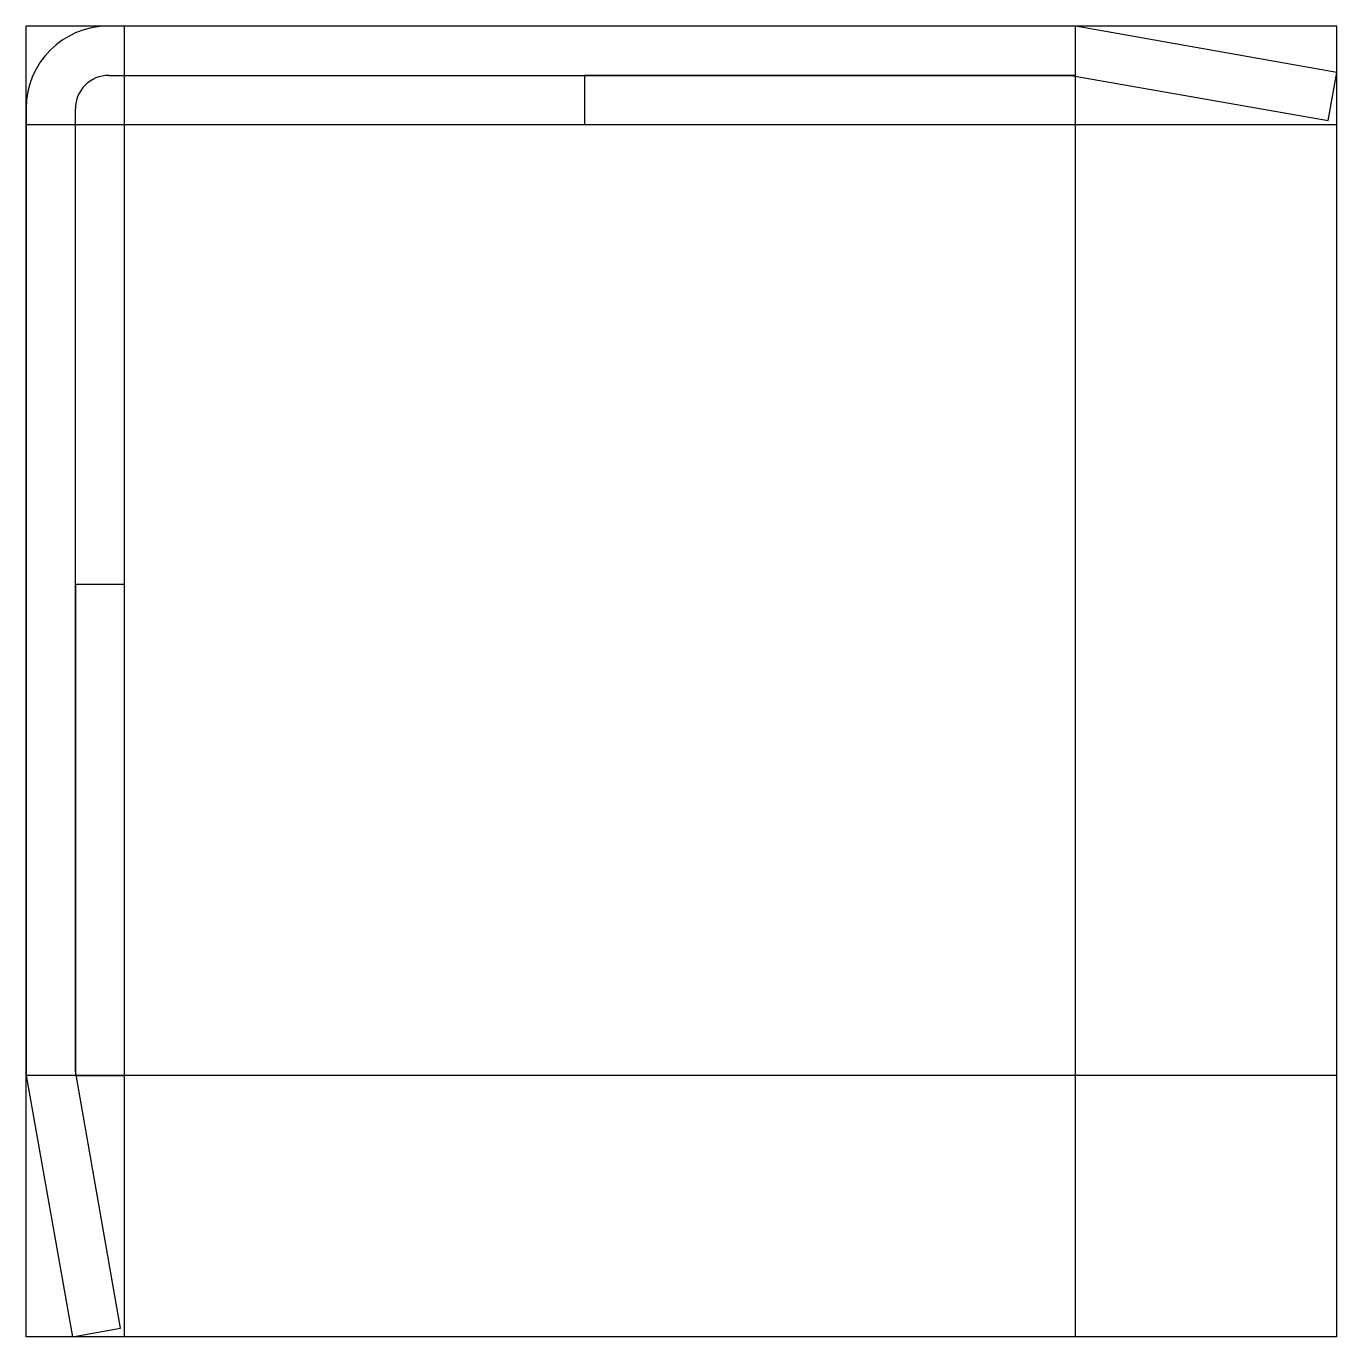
# Model space of a CAD drawing. Extents: x -3 to 37, y -37 to 3.
import ezdxf

# ---------------------------------------------------------------- set-up
doc = ezdxf.new("R2010")
doc.units = 0
doc.layers.get('0').update_dxf_attribs({"linetype": 'CONTINUOUS'})

msp = doc.modelspace()

# ---------------------------------------------------------------- linework, layer by layer
at = {"linetype": 'CONTINUOUS'}
for p, q in [((-3, -37), (-3, 3)), ((37, 3), (-3, 3)), ((29.03, 3), (-0.5, 3)), ((0, -37), (0, 3)), ((29.03, -37), (29.03, 3)), ((37, 1.59), (29.03, 3)), ((37, -37), (37, 3)), ((-0.48, 1.5), (28.89, 1.5)), ((29.03, 1.5), (14.04, 1.5)), ((14.04, 1.5), (14.04, 0)), ((28.89, 1.5), (36.74, 0.12)), ((29.03, 0), (29.03, 1.5)), ((36.74, 0.12), (37, 1.59)), ((-3, 0.5), (-3, -29.03)), ((-1.5, -28.89), (-1.5, 0.48)), ((-3, 0), (37, 0)), ((14.04, 0), (29.03, 0)), ((0, -14.04), (-1.5, -14.04)), ((-1.5, -14.04), (-1.5, -29.03)), ((0, -29.03), (0, -14.04)), ((37, -29.03), (-3, -29.03)), ((-3, -29.03), (-1.59, -37)), ((-0.12, -36.74), (-1.5, -28.89)), ((-1.5, -29.03), (0, -29.03)), ((-1.59, -37), (-0.12, -36.74)), ((37, -37), (-3, -37))]:
    msp.add_line(p, q, dxfattribs=at)
for centre, radius in [((-0.5, 0.5), 2.5), ((-0.48, 0.48), 1.02)]:
    msp.add_arc(centre, radius, 90, 180, dxfattribs=at)

doc.saveas('drawing.dxf')
